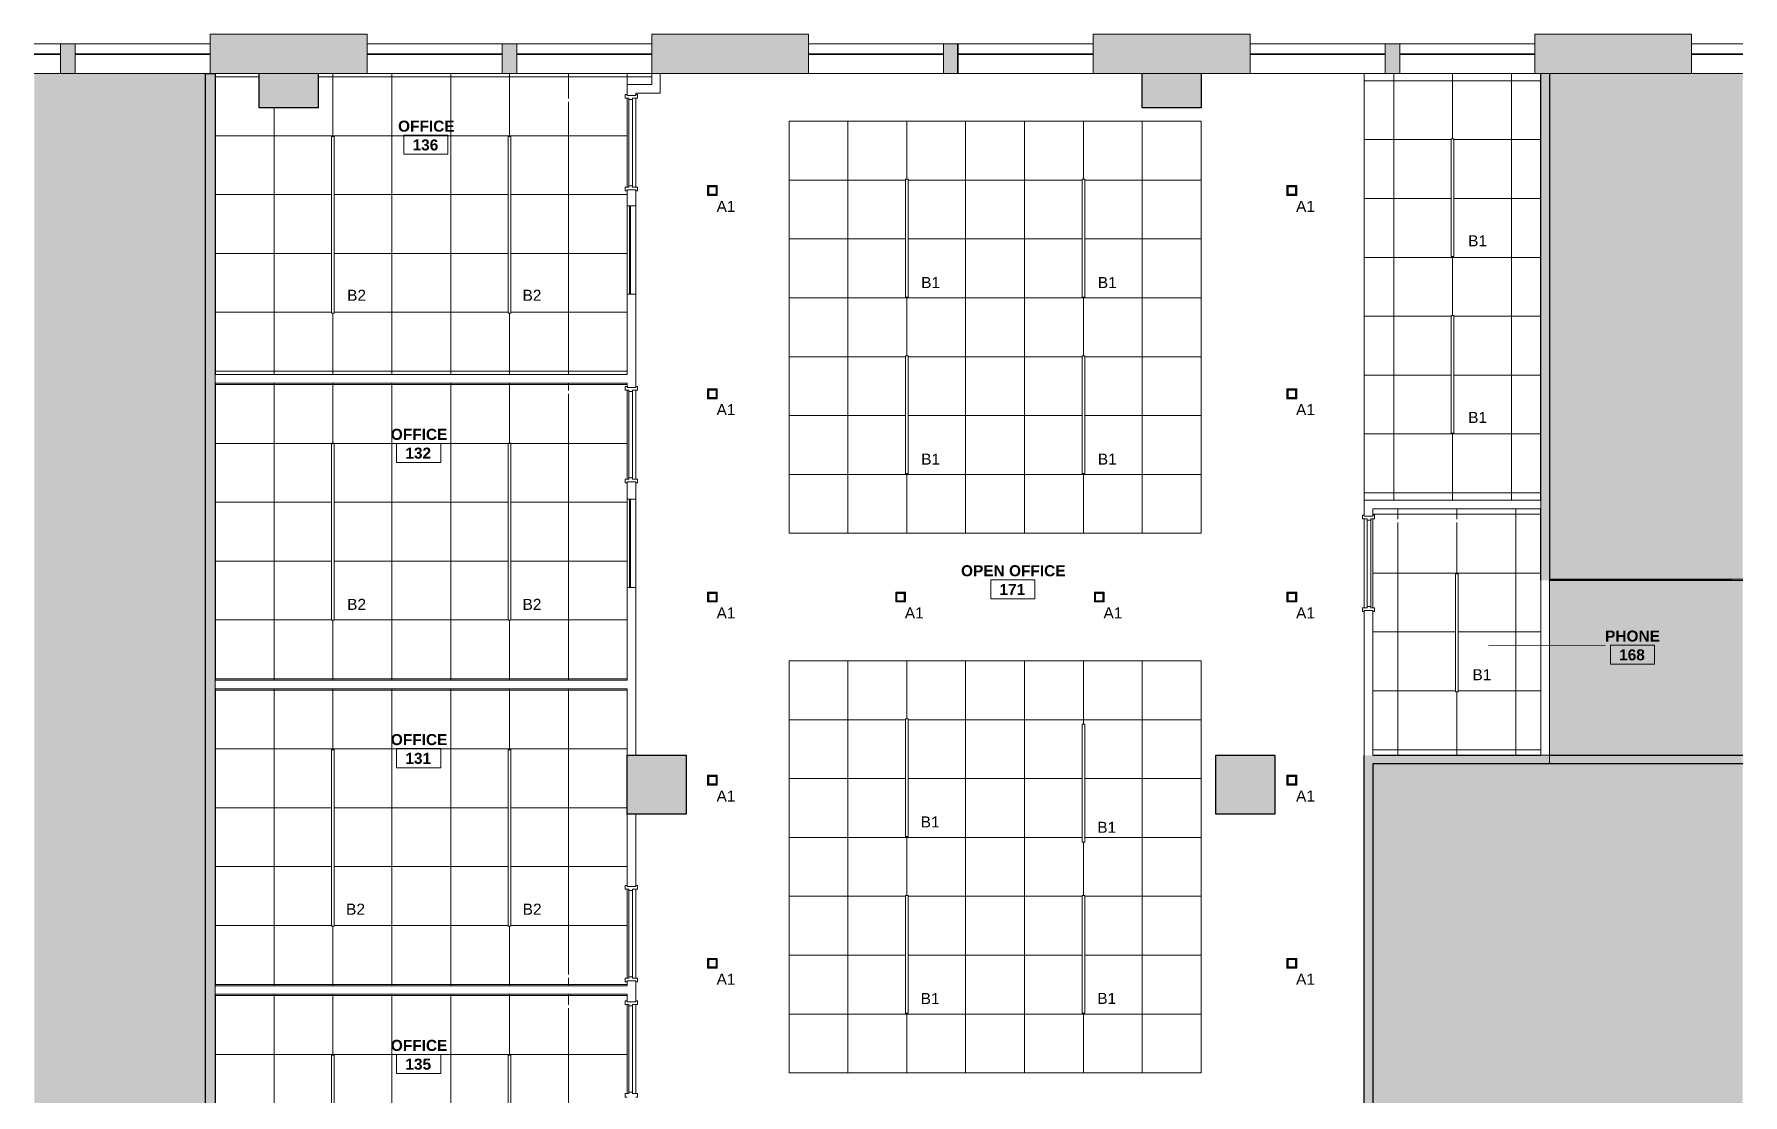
# Model space of a CAD drawing. Header units: inches. Extents: x 587 to 1284, y 1170 to 2052.
# Drawn here: x 587 to 1284, y 1619 to 2052 of the extents above; entities that cross this region are included whole.
import ezdxf

# ---------------------------------------------------------------- set-up
doc = ezdxf.new("R2010")
doc.units = ezdxf.units.IN
doc.header["$MEASUREMENT"] = 0
for name, color, linetype, lineweight in [('A-AREA-IDEN', 2, 'Continuous', 9), ('A-CLNG', 13, 'Continuous', 18), ('A-CLNG-PATT', 13, 'Continuous', 18), ('A-DETL', 90, 'Continuous', 9), ('A-DETL-GENF', 92, 'Continuous', 9), ('A-DOOR', 31, 'Continuous', 18), ('A-GLAZ', 151, 'Continuous', 18), ('A-WALL', 113, 'Continuous', 18), ('A-WALL-PATT', 111, 'Continuous', 18), ('CORE', 7, 'Continuous', 9), ('CORRIDOR', 7, 'Continuous', 9), ('E-LITE-EQPM', 33, 'Continuous', 9), ('E-LITE-EQPM-IDEN', 33, 'Continuous', 9), ('I-WALL', 2, 'Continuous', 18), ('S-COLS', 52, 'Continuous', 18), ('Victor Bldg - 7th Floor_LINK_dwg', 8, 'Continuous', 9), ('WINDOWS', 7, 'Continuous', 9)]:
    doc.layers.add(name, color=color, linetype=linetype, lineweight=lineweight)
doc.styles.add('Arial', font='arial.ttf', dxfattribs={"height": 4.5})
doc.styles.add('Swis721 Lt BT_B', font='', dxfattribs={"height": 4.5})
doc.styles.get('Swis721 Lt BT_B').set_extended_font_data('Swis721 Lt BT', bold=True)

# ---------------------------------------------------------------- blocks, each defined once
blk = doc.blocks.new('Concrete-Rectangular-Column - 24_ x 24_-6972613-REFLECTED CEILING PLAN')
at = {"layer": 'S-COLS', "lineweight": 9}
blk.add_hatch(color=7, dxfattribs=at).paths.add_polyline_path([(-12, -12), (12, -12), (12, 2), (-12, 2), (-12, -11.45)], flags=0)
at = {"layer": 'S-COLS', "color": 8, "lineweight": 30}
for p, q in [((-12, -12), (-12, 2)), ((12, 2), (12, -12)), ((12, -12), (-12, -12))]:
    blk.add_line(p, q, dxfattribs=at)
blk = doc.blocks.new('Concrete-Rectangular-Column - 24_ x 24_-V1-REFLECTED CEILING PLAN')
at = {"layer": 'S-COLS', "lineweight": 9}
blk.add_hatch(color=7, dxfattribs=at).paths.add_polyline_path([(-8.5, -12), (12, -12), (12, 12), (-12, 12), (-12, -12)], flags=0)
at = {"layer": 'S-COLS', "color": 8, "lineweight": 30}
for p, q in [((-12, 12), (12, 12)), ((-12, -12), (-12, 12)), ((12, 12), (12, -12)), ((12, -12), (-12, -12))]:
    blk.add_line(p, q, dxfattribs=at)
blk = doc.blocks.new('Victor Bldg - 7th Floor_LINK_dwg_AH13F-7747248-REFLECTED CEILING PLAN')
at = {"layer": 'CORE'}
for p, q in [((1118.42, 1209.86), (1118.42, 1203.17)), ((1119.29, 1210.31), (1118.72, 1210.31)), ((1119.59, 1203.17), (1119.59, 1209.86)), ((1118.72, 1202.72), (1119.29, 1202.72))]:
    blk.add_line(p, q, dxfattribs=at)
for centre in [(1116.88, 1210.53), (1121.08, 1210.53)]:
    blk.add_ellipse(centre, major_axis=(0, 1.17), ratio=0.666667, dxfattribs=at)
for centre, start_param, end_param in [((1118.72, 1209.86), 0, 1.570796), ((1119.29, 1209.86), 4.712389, 6.283185), ((1118.72, 1203.17), 1.570796, 3.141593), ((1119.29, 1203.17), 3.141593, 4.712389)]:
    blk.add_ellipse(centre, major_axis=(0, 0.45), ratio=0.666667, start_param=start_param, end_param=end_param, dxfattribs=at)
blk = doc.blocks.new('Victor Bldg - 7th Floor_LINK_dwg_AH13F-7747249-REFLECTED CEILING PLAN')
at = {"layer": 'CORE'}
for p, q in [((1145.42, 1209.86), (1145.42, 1203.17)), ((1146.29, 1210.31), (1145.72, 1210.31)), ((1146.59, 1203.17), (1146.59, 1209.86)), ((1145.72, 1202.72), (1146.29, 1202.72))]:
    blk.add_line(p, q, dxfattribs=at)
for centre in [(1143.88, 1210.53), (1148.08, 1210.53)]:
    blk.add_ellipse(centre, major_axis=(0, 1.17), ratio=0.666667, dxfattribs=at)
for centre, start_param, end_param in [((1145.72, 1209.86), 0, 1.570796), ((1146.29, 1209.86), 4.712389, 6.283185), ((1145.72, 1203.17), 1.570796, 3.141593), ((1146.29, 1203.17), 3.141593, 4.712389)]:
    blk.add_ellipse(centre, major_axis=(0, 0.45), ratio=0.666667, start_param=start_param, end_param=end_param, dxfattribs=at)
blk = doc.blocks.new('Victor Bldg - 7th Floor_LINK_dwg_AH13F-7747250-REFLECTED CEILING PLAN')
at = {"layer": 'CORE'}
for p, q in [((1172.42, 1209.86), (1172.42, 1203.17)), ((1173.29, 1210.31), (1172.72, 1210.31)), ((1173.59, 1203.17), (1173.59, 1209.86)), ((1172.72, 1202.72), (1173.29, 1202.72))]:
    blk.add_line(p, q, dxfattribs=at)
for centre in [(1170.88, 1210.53), (1175.08, 1210.53)]:
    blk.add_ellipse(centre, major_axis=(0, 1.17), ratio=0.666667, dxfattribs=at)
for centre, start_param, end_param in [((1172.72, 1209.86), 0, 1.570796), ((1173.29, 1209.86), 4.712389, 6.283185), ((1172.72, 1203.17), 1.570796, 3.141593), ((1173.29, 1203.17), 3.141593, 4.712389)]:
    blk.add_ellipse(centre, major_axis=(0, 0.45), ratio=0.666667, start_param=start_param, end_param=end_param, dxfattribs=at)
blk = doc.blocks.new('Victor Bldg - 7th Floor_LINK_dwg_AH13F-7747251-REFLECTED CEILING PLAN')
at = {"layer": 'CORE'}
for p, q in [((1226.42, 1209.86), (1226.42, 1203.17)), ((1227.29, 1210.31), (1226.72, 1210.31)), ((1227.59, 1203.17), (1227.59, 1209.86)), ((1226.72, 1202.72), (1227.29, 1202.72))]:
    blk.add_line(p, q, dxfattribs=at)
for centre in [(1224.88, 1210.53), (1229.08, 1210.53)]:
    blk.add_ellipse(centre, major_axis=(0, 1.17), ratio=0.666667, dxfattribs=at)
for centre, start_param, end_param in [((1226.72, 1209.86), 0, 1.570796), ((1227.29, 1209.86), 4.712389, 6.283185), ((1226.72, 1203.17), 1.570796, 3.141593), ((1227.29, 1203.17), 3.141593, 4.712389)]:
    blk.add_ellipse(centre, major_axis=(0, 0.45), ratio=0.666667, start_param=start_param, end_param=end_param, dxfattribs=at)
blk = doc.blocks.new('Victor Bldg - 7th Floor_LINK_dwg_AH13F-7747252-REFLECTED CEILING PLAN')
at = {"layer": 'CORE'}
for p, q in [((1199.42, 1209.86), (1199.42, 1203.17)), ((1200.29, 1210.31), (1199.72, 1210.31)), ((1200.59, 1203.17), (1200.59, 1209.86)), ((1199.72, 1202.72), (1200.29, 1202.72))]:
    blk.add_line(p, q, dxfattribs=at)
for centre in [(1197.88, 1210.53), (1202.08, 1210.53)]:
    blk.add_ellipse(centre, major_axis=(0, 1.17), ratio=0.666667, dxfattribs=at)
for centre, start_param, end_param in [((1199.72, 1209.86), 0, 1.570796), ((1200.29, 1209.86), 4.712389, 6.283185), ((1199.72, 1203.17), 1.570796, 3.141593), ((1200.29, 1203.17), 3.141593, 4.712389)]:
    blk.add_ellipse(centre, major_axis=(0, 0.45), ratio=0.666667, start_param=start_param, end_param=end_param, dxfattribs=at)
blk = doc.blocks.new('Victor Bldg - 7th Floor_LINK_dwg-6972240-REFLECTED CEILING PLAN')
at = {"layer": 'CORE'}
for p, q in [((1098, 1223.5), (1042, 1234.5)), ((1098, 1234.5), (1042, 1223.5)), ((1283.87, 1218.1), (1248, 1234.5)), ((1098, 1223.5), (1098, 1232)), ((1244.37, 1219.75), (1244.37, 1232)), ((1248, 1232), (1248, 1216)), ((1243, 1215.75), (1103, 1215.75)), ((1283.87, 1218.87), (1248.12, 1202.5)), ((1111.92, 1209.47), (1113.76, 1206.79)), ((1112.18, 1209.63), (1114.03, 1206.95)), ((1138.92, 1209.47), (1140.76, 1206.79)), ((1139.18, 1209.63), (1141.03, 1206.95)), ((1165.92, 1209.47), (1167.76, 1206.79)), ((1166.18, 1209.63), (1168.03, 1206.95)), ((1192.92, 1209.47), (1194.76, 1206.79)), ((1193.18, 1209.63), (1195.03, 1206.95)), ((1219.92, 1209.47), (1221.76, 1206.79)), ((1220.18, 1209.63), (1222.03, 1206.95)), ((1098, 1203.75), (1042, 1203.75)), ((1248, 1198.69), (1264.62, 1198.69)), ((1243, 1191.75), (1103, 1191.75))]:
    blk.add_line(p, q, dxfattribs=at)
at = {"layer": 'CORE', "flags": 128}
for points in [[(1101.63, 1219.75), (1244.37, 1219.75), (1101.63, 1232)], [(1244.37, 1232), (1101.63, 1219.75), (1101.63, 1232)], [(1097, 1203.75), (1097, 1214.75), (1043, 1214.75), (1043, 1203.75)], [(1104, 1191.75), (1104, 1214.25), (1242, 1214.25), (1242, 1191.75)], [(1247.31, 1191.47), (1247.31, 1191.19), (1265.31, 1191.19), (1265.31, 1191.47)], [(1042, 1189.69), (1042.56, 1189.69), (1042.56, 1173.07), (1042, 1173.07)]]:
    blk.add_lwpolyline(points, dxfattribs=at)
blk.add_lwpolyline([(1109, 1184.75), (1125, 1184.75), (1125, 1200.75), (1109, 1200.75)], close=True, dxfattribs=at)
at = {"layer": 'CORE'}
for centre in [(1112.05, 1209.55), (1139.05, 1209.55), (1166.05, 1209.55), (1193.05, 1209.55), (1220.05, 1209.55)]:
    blk.add_circle(centre, 0.667, dxfattribs=at)
for centre, radius, start, end in [((1116.3, 1202.72), 5.8, 153.29881, 180), ((1117.61, 1202.07), 7.26, 129.47246, 153.29881), ((1112.05, 1209.55), 0.167, 11.68289, 236.84227), ((1118.45, 1201.04), 8.59, 108.83538, 129.47246), ((1113.9, 1206.86), 0.167, 192.19142, 57.3508), ((1119, 1199.43), 10.29, 90, 108.83538), ((1119, 1199.43), 10.29, 71.16462, 90), ((1119.55, 1201.04), 8.59, 50.52754, 71.16462), ((1120.39, 1202.07), 7.26, 26.70119, 50.52754), ((1121.7, 1202.72), 5.8, 0, 26.70119), ((1143.3, 1202.72), 5.8, 153.29881, 180), ((1144.61, 1202.07), 7.26, 129.47246, 153.29881), ((1139.05, 1209.55), 0.167, 11.68289, 236.84227), ((1145.45, 1201.04), 8.59, 108.83538, 129.47246), ((1140.9, 1206.86), 0.167, 192.19142, 57.3508), ((1146, 1199.43), 10.29, 90, 108.83538), ((1146, 1199.43), 10.29, 71.16462, 90), ((1146.55, 1201.04), 8.59, 50.52754, 71.16462), ((1147.39, 1202.07), 7.26, 26.70119, 50.52754), ((1148.7, 1202.72), 5.8, 0, 26.70119), ((1170.3, 1202.72), 5.8, 153.29881, 180), ((1171.61, 1202.07), 7.26, 129.47246, 153.29881), ((1166.05, 1209.55), 0.167, 11.68289, 236.84227), ((1172.45, 1201.04), 8.59, 108.83538, 129.47246), ((1167.9, 1206.86), 0.167, 192.19142, 57.3508), ((1173, 1199.43), 10.29, 90, 108.83538), ((1173, 1199.43), 10.29, 71.16462, 90), ((1173.55, 1201.04), 8.59, 50.52754, 71.16462), ((1174.39, 1202.07), 7.26, 26.70119, 50.52754), ((1175.7, 1202.72), 5.8, 0, 26.70119), ((1197.3, 1202.72), 5.8, 153.29881, 180), ((1198.61, 1202.07), 7.26, 129.47246, 153.29881), ((1193.05, 1209.55), 0.167, 11.68289, 236.84227), ((1199.45, 1201.04), 8.59, 108.83538, 129.47246), ((1194.9, 1206.86), 0.167, 192.19142, 57.3508), ((1200, 1199.43), 10.29, 90, 108.83538), ((1200, 1199.43), 10.29, 71.16462, 90), ((1200.55, 1201.04), 8.59, 50.52754, 71.16462), ((1201.39, 1202.07), 7.26, 26.70119, 50.52754), ((1202.7, 1202.72), 5.8, 0, 26.70119), ((1224.3, 1202.72), 5.8, 153.29881, 180), ((1225.61, 1202.07), 7.26, 129.47246, 153.29881), ((1220.05, 1209.55), 0.167, 11.68289, 236.84227), ((1226.45, 1201.04), 8.59, 108.83538, 129.47246), ((1221.9, 1206.86), 0.167, 192.19142, 57.3508), ((1227, 1199.43), 10.29, 90, 108.83538), ((1227, 1199.43), 10.29, 71.16462, 90), ((1227.55, 1201.04), 8.59, 50.52754, 71.16462), ((1228.39, 1202.07), 7.26, 26.70119, 50.52754), ((1229.7, 1202.72), 5.8, 0, 26.70119), ((1116.3, 1202.72), 5.8, 180, 206.70119), ((1117.61, 1203.38), 7.26, 206.70119, 230.52754), ((1120.39, 1203.38), 7.26, 309.47246, 333.29881), ((1121.7, 1202.72), 5.8, 333.29881, 0), ((1143.3, 1202.72), 5.8, 180, 206.70119), ((1144.61, 1203.38), 7.26, 206.70119, 230.52754), ((1147.39, 1203.38), 7.26, 309.47246, 333.29881), ((1148.7, 1202.72), 5.8, 333.29881, 0), ((1170.3, 1202.72), 5.8, 180, 206.70119), ((1171.61, 1203.38), 7.26, 206.70119, 230.52754), ((1174.39, 1203.38), 7.26, 309.47246, 333.29881), ((1175.7, 1202.72), 5.8, 333.29881, 0), ((1197.3, 1202.72), 5.8, 180, 206.70119), ((1198.61, 1203.38), 7.26, 206.70119, 230.52754), ((1201.39, 1203.38), 7.26, 309.47246, 333.29881), ((1202.7, 1202.72), 5.8, 333.29881, 0), ((1224.3, 1202.72), 5.8, 180, 206.70119), ((1225.61, 1203.38), 7.26, 206.70119, 230.52754), ((1228.39, 1203.38), 7.26, 309.47246, 333.29881), ((1229.7, 1202.72), 5.8, 333.29881, 0), ((1118.45, 1204.4), 8.59, 230.52754, 251.16462), ((1119, 1206.02), 10.29, 251.16462, 270), ((1119, 1206.02), 10.29, 270, 288.83538), ((1119.55, 1204.4), 8.59, 288.83538, 309.47246), ((1145.45, 1204.4), 8.59, 230.52754, 251.16462), ((1146, 1206.02), 10.29, 251.16462, 270), ((1146, 1206.02), 10.29, 270, 288.83538), ((1146.55, 1204.4), 8.59, 288.83538, 309.47246), ((1172.45, 1204.4), 8.59, 230.52754, 251.16462), ((1173, 1206.02), 10.29, 251.16462, 270), ((1173, 1206.02), 10.29, 270, 288.83538), ((1173.55, 1204.4), 8.59, 288.83538, 309.47246), ((1199.45, 1204.4), 8.59, 230.52754, 251.16462), ((1200, 1206.02), 10.29, 251.16462, 270), ((1200, 1206.02), 10.29, 270, 288.83538), ((1200.55, 1204.4), 8.59, 288.83538, 309.47246), ((1226.45, 1204.4), 8.59, 230.52754, 251.16462), ((1227, 1206.02), 10.29, 251.16462, 270), ((1227, 1206.02), 10.29, 270, 288.83538), ((1227.55, 1204.4), 8.59, 288.83538, 309.47246)]:
    blk.add_arc(centre, radius, start, end, dxfattribs=at)
at = {"layer": 'CORRIDOR', "flags": 128}
blk.add_lwpolyline([(767.14, 1170.48), (767.14, 1238.77), (767.11, 1238.77)], dxfattribs=at)
at = {"layer": 'WINDOWS'}
for p, q in [((598, 2047.5), (587.24, 2047.5)), ((598, 2043.5), (587.24, 2043.5)), ((598, 2043.25), (587.24, 2043.25)), ((659, 2047.5), (604, 2047.5)), ((659, 2043.5), (604, 2043.5)), ((659, 2043.25), (604, 2043.25)), ((778, 2047.5), (723, 2047.5)), ((778, 2043.5), (723, 2043.5)), ((778, 2043.25), (723, 2043.25)), ((839, 2047.5), (784, 2047.5)), ((839, 2043.5), (784, 2043.5)), ((839, 2043.25), (784, 2043.25)), ((958, 2047.5), (903, 2047.5)), ((958, 2043.5), (903, 2043.5)), ((958, 2043.25), (903, 2043.25)), ((1019, 2047.5), (963.75, 2047.5)), ((1019, 2043.5), (964, 2043.5)), ((1019, 2043.25), (964, 2043.25)), ((1138, 2047.5), (1083, 2047.5)), ((1138, 2043.5), (1083, 2043.5)), ((1138, 2043.25), (1083, 2043.25)), ((1199, 2047.5), (1144, 2047.5)), ((1199, 2043.5), (1144, 2043.5)), ((1199, 2043.25), (1144, 2043.25)), ((1283.87, 2047.5), (1263, 2047.5)), ((1283.87, 2043.5), (1263, 2043.5)), ((1283.87, 2043.25), (1263, 2043.25)), ((598, 2035.5), (587.24, 2035.5)), ((659, 2035.5), (604, 2035.5)), ((778, 2035.5), (723, 2035.5)), ((839, 2035.5), (784, 2035.5)), ((958, 2035.5), (903, 2035.5)), ((1019, 2035.5), (963.75, 2035.5)), ((1138, 2035.5), (1083, 2035.5)), ((1199, 2035.5), (1144, 2035.5)), ((1283.87, 2035.5), (1263, 2035.5))]:
    blk.add_line(p, q, dxfattribs=at)
at = {"layer": 'WINDOWS', "flags": 128}
blk.add_lwpolyline([(963.75, 2047.5), (964, 2047.5), (964, 2035.5), (963.75, 2035.5)], dxfattribs=at)
for name in ['Victor Bldg - 7th Floor_LINK_dwg_AH13F-7747248-REFLECTED CEILING PLAN', 'Victor Bldg - 7th Floor_LINK_dwg_AH13F-7747249-REFLECTED CEILING PLAN', 'Victor Bldg - 7th Floor_LINK_dwg_AH13F-7747250-REFLECTED CEILING PLAN', 'Victor Bldg - 7th Floor_LINK_dwg_AH13F-7747252-REFLECTED CEILING PLAN', 'Victor Bldg - 7th Floor_LINK_dwg_AH13F-7747251-REFLECTED CEILING PLAN']:
    blk.add_blockref(name, (0, 0))
blk = doc.blocks.new('Door - Single - Solid Door-7467061-REFLECTED CEILING PLAN')
at = {"layer": 'A-DOOR', "lineweight": 9}
for p, q in [((-14.13, 2.41), (-15.63, 2.41)), ((-15.63, 2.41), (-15.63, 1.66)), ((-14.13, 0.41), (-14.13, 2.41)), ((-13.63, 0.41), (-14.13, 0.41)), ((-13.63, 0.41), (21.62, 0.41)), ((-13.63, -1.09), (-13.63, 0.41)), ((21.62, 0.41), (21.62, -1.09)), ((22.12, 0.41), (21.62, 0.41)), ((22.12, 2.41), (22.12, 0.41)), ((23.62, 2.41), (22.12, 2.41)), ((23.62, 1.66), (23.62, 2.41)), ((-15.63, -1.84), (-15.63, -2.59)), ((-15.63, -2.59), (-14.13, -2.59)), ((-14.13, -1.09), (-13.63, -1.09)), ((-14.13, -2.59), (-14.13, -1.09)), ((-13.63, -1.09), (21.62, -1.09)), ((21.62, -1.09), (22.12, -1.09)), ((22.12, -1.09), (22.12, -2.59)), ((22.12, -2.59), (23.62, -2.59)), ((23.62, -2.59), (23.62, -1.84))]:
    blk.add_line(p, q, dxfattribs=at)
blk = doc.blocks.new('Door - Single - Solid Door-7467063-REFLECTED CEILING PLAN')
at = {"layer": 'A-DOOR', "lineweight": 9}
for p, q in [((-15.63, 1.84), (-15.63, 2.59)), ((-15.63, 2.59), (-14.13, 2.59)), ((-14.13, 2.59), (-14.13, 1.09)), ((-14.13, 1.09), (-13.63, 1.09)), ((-13.63, 1.09), (21.62, 1.09)), ((-13.63, 1.09), (-13.63, -0.41)), ((21.62, -0.41), (21.62, 1.09)), ((21.62, 1.09), (22.12, 1.09)), ((22.12, 1.09), (22.12, 2.59)), ((22.12, 2.59), (23.62, 2.59)), ((23.62, 2.59), (23.62, 1.84)), ((-15.63, -2.41), (-15.63, -1.66)), ((-14.13, -2.41), (-15.63, -2.41)), ((-13.63, -0.41), (-14.13, -0.41)), ((-14.13, -0.41), (-14.13, -2.41)), ((-13.63, -0.41), (21.62, -0.41)), ((22.12, -0.41), (21.62, -0.41)), ((22.12, -2.41), (22.12, -0.41)), ((23.62, -2.41), (22.12, -2.41)), ((23.62, -1.66), (23.62, -2.41))]:
    blk.add_line(p, q, dxfattribs=at)
blk = doc.blocks.new('Frameless opening with glazing - 36_ x 84_-7445832-REFLECTED CEILING PLAN')
at = {"layer": 'A-GLAZ', "lineweight": 40}
blk.add_line((-19.5, -0.625), (16.5, -0.625), dxfattribs=at)
blk = doc.blocks.new('L-PENDANT_FOCAL POINT 3_5 CYLINDER - L-PENDANT_FOCAL POINT 3_5 CYLINDER-7769661-REFLECTED CEILING PLAN')
at = {"layer": 'E-LITE-EQPM'}
for p, q in [((-2.02, -1.99), (-2.02, 2.01)), ((-2.02, 2.01), (1.98, 2.01)), ((1.74, 1.77), (-1.76, 1.77)), ((-1.76, 1.77), (-1.76, -1.73)), ((1.48, 1.52), (-1.51, 1.52)), ((-1.51, 1.52), (-1.51, -1.49)), ((1.48, -1.49), (1.48, 1.52)), ((1.74, -1.73), (1.74, 1.77)), ((1.98, 2.01), (1.98, -1.99)), ((1.98, -1.99), (-2.02, -1.99)), ((-1.76, -1.73), (1.74, -1.73)), ((-1.51, -1.49), (1.48, -1.49))]:
    blk.add_line(p, q, dxfattribs=at)
blk = doc.blocks.new('Lighting fixture TBLS-HX-4-15-B-U-W - TBLS-HX-4-24 - 6_-7647319-REFLECTED CEILING PLAN')
at = {"layer": 'E-LITE-EQPM'}
for p, q in [((-0.5375, 23.675), (0.5375, 23.675)), ((-0.5375, 23.675), (-0.5375, -48.325)), ((-0.46875, 23.753125), (0.46875, 23.753125)), ((-0.46875, 23.753125), (-0.46875, 23.675)), ((0.46875, 23.675), (0.46875, 23.753125)), ((0.5375, -48.325), (0.5375, 23.675)), ((0.5375, -48.325), (-0.5375, -48.325))]:
    blk.add_line(p, q, dxfattribs=at)
blk = doc.blocks.new('Lighting fixture TBLS-HX-4-15-B-U-W - TBLS-HX-4-24 - 4_-7660253-REFLECTED CEILING PLAN')
at = {"layer": 'E-LITE-EQPM'}
for p, q in [((-0.5375, 23.675), (0.5375, 23.675)), ((-0.5375, 23.675), (-0.5375, -24.325)), ((-0.46875, 23.753125), (0.46875, 23.753125)), ((-0.46875, 23.753125), (-0.46875, 23.675)), ((0.46875, 23.675), (0.46875, 23.753125)), ((0.5375, -24.325), (0.5375, 23.675)), ((0.5375, -24.325), (-0.5375, -24.325))]:
    blk.add_line(p, q, dxfattribs=at)
blk = doc.blocks.new('Room Tag - Room Name and Number-3379422-REFLECTED CEILING PLAN')
at = {"layer": 'A-AREA-IDEN'}
for p, q in [((-0.188, -0.164), (-0.188, -0.002)), ((-0.188, -0.002), (0.187, -0.002)), ((0.187, -0.002), (-0.188, -0.002)), ((-0.188, -0.002), (-0.188, -0.164)), ((0.187, -0.002), (0.187, -0.164)), ((0.187, -0.164), (0.187, -0.002)), ((0.187, -0.164), (-0.188, -0.164)), ((-0.188, -0.164), (0.187, -0.164))]:
    blk.add_line(p, q, dxfattribs=at)

msp = doc.modelspace()

# ---------------------------------------------------------------- hatches: boundary and pattern name
at = {"layer": 'A-CLNG-PATT'}
h = msp.add_hatch(dxfattribs=at)
h.set_pattern_fill('FP_1', color=256, style=0, pattern_type=2)
h.set_pattern_definition([(0, (733.046, 1962.094), (0, -24), []), (270, (733.046, 1962.094), (-24, -1e-15), [])])
h.paths.add_polyline_path([(661.09, 1912.69), (829, 1912.69), (829, 1987.63), (828.25, 1987.63), (828.25, 1989.13), (829, 1989.13), (829, 2025.38), (828.25, 2025.38), (828.25, 2026.88), (829, 2026.88), (829, 2031), (839, 2031), (839, 2035.5), (703, 2035.5), (703, 2021.5), (679, 2021.5), (679, 2035.5), (661.09, 2035.5), (661.09, 1965.28)], flags=0)
h.paths.add_polyline_path([(709.58, 1937.77), (708.51, 1937.77), (708.51, 2009.77), (709.58, 2009.77), (709.58, 1940.44)], flags=0)
h.paths.add_polyline_path([(781.58, 1937.77), (780.51, 1937.77), (780.51, 2009.77), (781.58, 2009.77), (781.58, 1940.44)], flags=0)
h.paths.add_polyline_path([(828.25, 2023.88), (792.25, 2023.88), (792.25, 2025.25), (828.25, 2025.25)], flags=0)
h = msp.add_hatch(dxfattribs=at)
h.set_pattern_fill('FP_10', color=256, style=0, pattern_type=2)
h.set_pattern_definition([(270, (1165.5, 1936.5), (-24, -1e-15), []), (180, (1165.5, 1936.5), (3e-15, 24), [])])
h.paths.add_polyline_path([(1129.5, 1861.5), (1201.5, 1861.5), (1201.5, 2035.5), (1129.5, 2035.5), (1129.5, 1908.51)], flags=0)
h.paths.add_polyline_path([(1166.04, 1888.83), (1164.96, 1888.83), (1164.96, 1936.83), (1166.04, 1936.83), (1166.04, 1888.99)], flags=0)
h.paths.add_polyline_path([(1166.04, 1960.83), (1164.96, 1960.83), (1164.96, 2008.83), (1166.04, 2008.83), (1166.04, 1961.73)], flags=0)
h = msp.add_hatch(dxfattribs=at)
h.set_pattern_fill('FP_9', color=256, style=0, pattern_type=2)
h.set_pattern_definition([(0, (967, 1968), (0, -24), []), (270, (967, 1968), (-24, -1e-15), [])])
h.paths.add_polyline_path([(1022.63, 1848), (1063, 1848), (1063, 2016), (895, 2016), (895, 1848), (935.56, 1848)], flags=0)
h.paths.add_polyline_path([(942.46, 1872.33), (942.46, 1920.33), (943.54, 1920.33), (943.54, 1872.33)], flags=0)
h.paths.add_polyline_path([(1014.46, 1872.33), (1014.47, 1920.33), (1015.54, 1920.33), (1015.54, 1872.33), (1014.47, 1872.33)], flags=0)
h.paths.add_polyline_path([(1015.54, 1944.33), (1014.46, 1944.33), (1014.47, 1992.33), (1015.54, 1992.33), (1015.54, 1945.76)], flags=0)
h.paths.add_polyline_path([(942.46, 1944.33), (942.46, 1992.33), (943.54, 1992.33), (943.54, 1944.33)], flags=0)
h = msp.add_hatch(dxfattribs=at)
h.set_pattern_fill('FP_2', color=256, style=0, pattern_type=2)
h.set_pattern_definition([(180, (733.046, 1836.656), (3e-15, 24), []), (90, (733.046, 1836.656), (24, -1e-15), [])])
h.paths.add_polyline_path([(661.09, 1788.12), (829, 1788.12), (829, 1868.55), (828.25, 1868.55), (828.25, 1870.05), (829, 1870.05), (829, 1906.3), (828.25, 1906.3), (828.25, 1907.8), (829, 1907.8), (829, 1909.19), (661.09, 1909.19), (661.09, 1851.74)], flags=0)
h.paths.add_polyline_path([(709.58, 1812.61), (708.51, 1812.61), (708.51, 1884.61), (709.58, 1884.61), (709.58, 1812.71)], flags=0)
h.paths.add_polyline_path([(781.58, 1812.61), (780.51, 1812.61), (780.51, 1884.61), (781.58, 1884.61), (781.58, 1812.71)], flags=0)
h.paths.add_polyline_path([(828.25, 1904.8), (792.25, 1904.8), (792.25, 1906.18), (828.25, 1906.18)], flags=0)
h = msp.add_hatch(dxfattribs=at)
h.set_pattern_fill('FP_5', color=256, style=0, pattern_type=2)
h.set_pattern_definition([(270, (1167.25, 1807.75), (-24, -1e-15), []), (180, (1167.25, 1807.75), (3e-15, 24), [])])
h.paths.add_polyline_path([(1133.06, 1757.5), (1201.5, 1757.5), (1201.5, 1858), (1133, 1858), (1133, 1855.38), (1133.75, 1855.38), (1133.75, 1853.88), (1133, 1853.88), (1133, 1817.63), (1133.75, 1817.63), (1133.75, 1816.13), (1133, 1816.13), (1133, 1757.5)], flags=0)
h.paths.add_polyline_path([(1166.86, 1783.43), (1166.71, 1783.43), (1166.71, 1831.43), (1167.79, 1831.43), (1167.79, 1783.43)], flags=0)
h.paths.add_polyline_path([(1153.25, 1852.38), (1133.75, 1852.38), (1133.75, 1853.75), (1169.75, 1853.75), (1169.75, 1852.38)], flags=0)
h = msp.add_hatch(dxfattribs=at)
h.set_pattern_fill('FP_8', color=256, style=0, pattern_type=2)
h.set_pattern_definition([(0, (1015, 1844), (0, -24), []), (270, (1015, 1844), (-24, -1e-15), [])])
h.paths.add_polyline_path([(895, 1628), (1063, 1628), (1063, 1796), (895, 1796), (895, 1738.19)], flags=0)
h.paths.add_polyline_path([(943.54, 1652.32), (942.46, 1652.32), (942.46, 1700.32), (943.54, 1700.32), (943.54, 1653.04)], flags=0)
h.paths.add_polyline_path([(1015.54, 1652.39), (1014.46, 1652.39), (1014.47, 1700.39), (1015.54, 1700.39), (1015.54, 1653.04)], flags=0)
h.paths.add_polyline_path([(1015.54, 1722.14), (1014.46, 1722.14), (1014.47, 1770.14), (1015.54, 1770.13), (1015.54, 1722.23)], flags=0)
h.paths.add_polyline_path([(943.54, 1724.32), (942.46, 1724.32), (942.46, 1772.32), (943.54, 1772.32), (943.54, 1725.78)], flags=0)
h = msp.add_hatch(dxfattribs=at)
h.set_pattern_fill('FP_3', color=256, style=0, pattern_type=2)
h.set_pattern_definition([(180, (733.046, 1712.094), (3e-15, 24), []), (90, (733.046, 1712.094), (24, -1e-15), [])])
h.paths.add_polyline_path([(661.09, 1663.56), (829, 1663.56), (829, 1665.13), (828.25, 1665.13), (828.25, 1666.63), (829, 1666.63), (829, 1702.88), (828.25, 1702.88), (828.25, 1704.38), (829, 1704.38), (829, 1784.62), (661.09, 1784.62), (661.09, 1738.19)], flags=0)
h.paths.add_polyline_path([(804.94, 1666.75), (792.25, 1666.75), (792.25, 1668.13), (828.25, 1668.13), (828.25, 1666.75)], flags=0)
h.paths.add_polyline_path([(781.58, 1687.77), (780.51, 1687.77), (780.51, 1759.77), (781.58, 1759.77), (781.58, 1688.52)], flags=0)
h.paths.add_polyline_path([(708.51, 1687.77), (708.51, 1759.77), (709.58, 1759.77), (709.58, 1687.77)], flags=0)
h = msp.add_hatch(dxfattribs=at)
h.set_pattern_fill('FP_4', color=256, style=0, pattern_type=2)
h.set_pattern_definition([(180, (733.046, 1587.53), (3e-15, 24), []), (90, (733.046, 1587.53), (24, -1e-15), [])])
h.paths.add_polyline_path([(661.09, 1539), (829, 1539), (829, 1618.13), (828.25, 1618.13), (828.25, 1619.63), (829, 1619.63), (829, 1655.88), (828.25, 1655.88), (828.25, 1657.38), (829, 1657.38), (829, 1660.06), (661.09, 1660.06), (661.09, 1624.65)], flags=0)
h.paths.add_polyline_path([(708.51, 1563.21), (708.51, 1635.21), (709.58, 1635.21), (709.58, 1563.21)], flags=0)
h.paths.add_polyline_path([(781.58, 1563.21), (780.51, 1563.21), (780.51, 1635.21), (781.58, 1635.21), (781.58, 1564.33)], flags=0)
h.paths.add_polyline_path([(828.25, 1654.38), (792.25, 1654.38), (792.25, 1655.75), (828.25, 1655.75)], flags=0)
at = {"layer": 'A-DETL-GENF'}
h = msp.add_hatch(color=7, dxfattribs=at)
h.paths.add_polyline_path([(1083, 2035.5), (1083, 2051.5), (1019, 2051.5), (1019, 2035.5), (1063, 2035.5)], flags=0)
h.paths.add_polyline_path([(1201.5, 2035.5), (1263, 2035.5), (1263, 2051.5), (1199, 2051.5), (1199, 2035.5)], flags=0)
h.paths.add_polyline_path([(1138, 2035.5), (1144, 2035.5), (1144, 2047.5), (1138, 2047.5), (1138, 2037.99)], flags=0)
h.paths.add_polyline_path([(840.16, 2035.5), (903, 2035.5), (903, 2051.5), (839, 2051.5), (839, 2035.5)], flags=0)
h.paths.add_polyline_path([(598, 2035.5), (604, 2035.5), (604, 2047.5), (598, 2047.5)], flags=0)
h.paths.add_polyline_path([(958, 2035.5), (963.75, 2035.5), (963.75, 2047.5), (958, 2047.5)], flags=0)
h.paths.add_polyline_path([(784, 2035.5), (784, 2047.5), (778, 2047.5), (778, 2035.5)], flags=0)
h.paths.add_polyline_path([(659, 2035.5), (723, 2035.5), (723, 2051.5), (659, 2051.5), (659, 2035.52)], flags=0)
h = msp.add_hatch(color=9, dxfattribs=at)
h.paths.add_polyline_path([(687.3, 1170.48), (762.11, 1170.48), (762.11, 1234.9), (657.09, 1234.9), (657.09, 1243.27), (656.34, 1243.27), (656.34, 1244.77), (657.09, 1244.77), (657.07, 1281.02), (656.34, 1281.02), (656.34, 1282.52), (657.09, 1282.52), (657.09, 2035.5), (587.24, 2035.5), (587.24, 1170.48), (670.23, 1170.48)], flags=0)
h.paths.add_polyline_path([(1210.82, 1305.78), (1283.87, 1305.78), (1283.87, 1348.53), (1238.5, 1348.53), (1238.5, 1352.53), (1283.87, 1352.53), (1283.87, 1754), (1133, 1754), (1133, 1352.53), (1200, 1352.53), (1200, 1348.53), (1133, 1348.53), (1133, 1305.78), (1201.13, 1305.78)], flags=0)
h.paths.add_polyline_path([(1279, 1757.5), (1283.87, 1757.5), (1283.87, 2035.5), (1205, 2035.5), (1205, 1829.31), (1279, 1829.31), (1279, 1828.81), (1205, 1828.81), (1205, 1757.5)], flags=0)
at = {"layer": 'A-WALL-PATT', "lineweight": 9}
h = msp.add_hatch(color=7, dxfattribs=at)
h.paths.add_polyline_path([(661.09, 1234.9), (661.09, 1243.65), (657.09, 1243.65), (657.09, 1234.9), (660.87, 1234.9)], flags=0)
h.paths.add_polyline_path([(657.09, 1282.15), (661.09, 1282.15), (661.09, 2035.43), (657.09, 2035.43), (657.09, 1284.02)], flags=0)
for points in [[(1201.5, 1828.83), (1205, 1828.83), (1205, 2035.5), (1201.5, 2035.5), (1201.5, 1829.31)], [(1205.06, 1828.81), (1279, 1828.83), (1279, 1829.31), (1205, 1829.31), (1205, 1828.81)], [(1129.5, 1305.78), (1133, 1305.78), (1133, 1757.5), (1129.5, 1757.5), (1129.5, 1342.91)], [(1201.5, 1754), (1201.5, 1757.5), (1133, 1757.5), (1133, 1754), (1196.79, 1754)], [(1283.87, 1754), (1283.87, 1757.5), (1201.5, 1757.5), (1201.5, 1754)]]:
    msp.add_hatch(color=7, dxfattribs=at).paths.add_polyline_path(points, flags=0)

# ---------------------------------------------------------------- linework, layer by layer
at = {"layer": 'A-AREA-IDEN'}
msp.add_line((1180.13, 1802.14), (1227.71, 1802.31), dxfattribs=at)
at = {"layer": 'A-CLNG'}
for p, q in [((661.09, 2035.43), (661.09, 2035.5)), ((723, 2035.5), (778, 2035.5)), ((784, 2035.5), (839, 2035.5)), ((958, 2035.5), (903, 2035.5)), ((1019, 2035.5), (963.75, 2035.5)), ((1138, 2035.5), (1083, 2035.5)), ((1129.5, 1861.5), (1129.5, 2035.5)), ((1144, 2035.5), (1199, 2035.5)), ((829, 2025.38), (829, 1989.13)), ((832.5, 2025.38), (832.5, 1989.13)), ((895, 1848), (895, 2016)), ((895, 2016), (1063, 2016)), ((1063, 2016), (1063, 1848)), ((829, 1906.3), (829, 1870.05)), ((832.5, 1906.3), (832.5, 1870.05)), ((1129.5, 1817.63), (1129.5, 1853.88)), ((1133, 1817.63), (1133, 1853.88)), ((1063, 1848), (895, 1848)), ((895, 1628), (895, 1796)), ((895, 1796), (1063, 1796)), ((1063, 1796), (1063, 1628)), ((829, 1702.88), (829, 1666.63)), ((832.5, 1702.88), (832.5, 1666.63)), ((829, 1655.88), (829, 1619.63)), ((832.5, 1655.88), (832.5, 1619.63)), ((1063, 1628), (895, 1628))]:
    msp.add_line(p, q, dxfattribs=at)
at = {"layer": 'A-DETL'}
for p, q in [((723, 2051.5), (659, 2051.5)), ((659, 2051.5), (659, 2035.5)), ((723, 2035.5), (723, 2051.5)), ((903, 2051.5), (839, 2051.5)), ((839, 2051.5), (839, 2035.5)), ((903, 2035.5), (903, 2051.5)), ((1083, 2051.5), (1019, 2051.5)), ((1019, 2051.5), (1019, 2035.5)), ((1083, 2035.5), (1083, 2051.5)), ((1263, 2051.5), (1199, 2051.5)), ((1199, 2051.5), (1199, 2035.5)), ((1263, 2035.5), (1263, 2051.5)), ((604, 2047.5), (598, 2047.5)), ((598, 2047.5), (598, 2035.5)), ((604, 2035.5), (604, 2047.5)), ((784, 2047.5), (778, 2047.5)), ((778, 2047.5), (778, 2035.5)), ((784, 2035.5), (784, 2047.5)), ((963.75, 2047.5), (958, 2047.5)), ((958, 2047.5), (958, 2035.5)), ((963.75, 2035.5), (963.75, 2047.5)), ((1144, 2047.5), (1138, 2047.5)), ((1138, 2047.5), (1138, 2035.5)), ((1144, 2035.5), (1144, 2047.5)), ((598, 2035.5), (587.24, 2035.5)), ((598, 2035.5), (604, 2035.5)), ((657.09, 2035.5), (604, 2035.5)), ((657.09, 1234.9), (657.09, 2035.5)), ((659, 2035.5), (723, 2035.5)), ((778, 2035.5), (784, 2035.5)), ((839, 2035.5), (903, 2035.5)), ((958, 2035.5), (963.75, 2035.5)), ((1019, 2035.5), (1083, 2035.5)), ((1138, 2035.5), (1144, 2035.5)), ((1199, 2035.5), (1263, 2035.5)), ((1205, 2035.5), (1205, 1754)), ((1283.87, 2035.5), (1263, 2035.5)), ((1205, 1754), (1133, 1754)), ((1133, 1754), (1133, 1305.78))]:
    msp.add_line(p, q, dxfattribs=at)
at = {"layer": 'A-WALL', "color": 8, "lineweight": 30}
for p, q in [((657.09, 1282.15), (657.09, 2035.43)), ((657.09, 2035.43), (661.09, 2035.43)), ((661.09, 2035.43), (661.09, 1912.69)), ((661.09, 1909.19), (661.09, 1788.12)), ((661.09, 1784.62), (661.09, 1663.56)), ((661.09, 1660.06), (661.09, 1539))]:
    msp.add_line(p, q, dxfattribs=at)
at = {"layer": 'A-WALL'}
for p, q in [((661.09, 1909.19), (661.09, 1912.69)), ((1201.5, 1861.5), (1201.5, 1858)), ((1205, 1828.83), (1205, 1828.81)), ((661.09, 1784.62), (661.09, 1788.12)), ((1205, 1757.5), (1201.5, 1757.5)), ((661.09, 1660.06), (661.09, 1663.56))]:
    msp.add_line(p, q, dxfattribs=at)
at = {"layer": 'I-WALL'}
for p, q in [((839, 2031), (839, 2035.5)), ((842.5, 2035.5), (842.5, 2027.5)), ((829, 2026.5), (829, 2031)), ((829, 2031), (839, 2031)), ((832.5, 2027.5), (832.5, 2026.5)), ((842.5, 2027.5), (832.5, 2027.5)), ((832.5, 2026.5), (829, 2026.5)), ((829, 1981.5), (829, 1988)), ((829, 1988), (832.5, 1988)), ((832.5, 1988), (832.5, 1981.5)), ((832.5, 1981.5), (829, 1981.5)), ((829, 1912.69), (829, 1945.5)), ((829, 1945.5), (832.5, 1945.5)), ((832.5, 1945.5), (832.5, 1907.43)), ((661.09, 1912.69), (829, 1912.69)), ((829, 1909.19), (661.09, 1909.19)), ((829, 1907.43), (829, 1909.19)), ((832.5, 1907.43), (829, 1907.43)), ((829, 1861.93), (829, 1868.93)), ((829, 1868.93), (832.5, 1868.93)), ((832.5, 1868.93), (832.5, 1861.93)), ((832.5, 1861.93), (829, 1861.93)), ((1129.5, 1855), (1129.5, 1861.5)), ((1129.5, 1861.5), (1201.5, 1861.5)), ((1133, 1855), (1129.5, 1855)), ((1133, 1858), (1133, 1855)), ((1201.5, 1858), (1133, 1858)), ((829, 1788.12), (829, 1825.93)), ((829, 1825.93), (832.5, 1825.93)), ((832.5, 1825.93), (832.5, 1757.5)), ((1201.5, 1757.5), (1201.5, 1828.83)), ((1205, 1828.81), (1205, 1757.5)), ((1129.5, 1757.5), (1129.5, 1816.5)), ((1129.5, 1816.5), (1133, 1816.5)), ((1133, 1816.5), (1133, 1757.5)), ((661.09, 1788.12), (829, 1788.12)), ((829, 1784.62), (661.09, 1784.62)), ((829, 1757.5), (829, 1784.62)), ((829, 1704), (829, 1733.5)), ((832.5, 1733.5), (832.5, 1704)), ((832.5, 1704), (829, 1704)), ((829, 1663.56), (829, 1665.5)), ((829, 1665.5), (832.5, 1665.5)), ((832.5, 1665.5), (832.5, 1657)), ((661.09, 1663.56), (829, 1663.56)), ((829, 1660.06), (661.09, 1660.06)), ((829, 1657), (829, 1660.06)), ((832.5, 1657), (829, 1657))]:
    msp.add_line(p, q, dxfattribs=at)
at = {"layer": 'I-WALL', "color": 8, "lineweight": 30}
for p, q in [((1201.5, 1861.5), (1201.5, 2035.5)), ((1205, 2035.5), (1205, 1829.31)), ((1201.5, 1828.83), (1201.5, 1858)), ((1205, 1829.31), (1279, 1829.31)), ((1279, 1828.81), (1205, 1828.81)), ((1279, 1829.31), (1279, 1828.81)), ((1129.5, 1543), (1129.5, 1757.5)), ((1133, 1757.5), (1201.5, 1757.5)), ((1205, 1757.5), (1283.87, 1757.5)), ((1283.87, 1754), (1133, 1754)), ((1133, 1754), (1133, 1547))]:
    msp.add_line(p, q, dxfattribs=at)
at = {"layer": 'I-WALL', "lineweight": 9}
for p, q in [((829, 1981.5), (829, 1945.5)), ((832.5, 1945.5), (832.5, 1981.5)), ((829, 1861.93), (829, 1825.93)), ((832.5, 1825.93), (832.5, 1861.93)), ((1283.87, 1829.31), (1279, 1829.31)), ((1279, 1828.81), (1283.87, 1828.81))]:
    msp.add_line(p, q, dxfattribs=at)

# ---------------------------------------------------------------- block references
at = {"layer": 'A-AREA-IDEN', "xscale": 47.99999999999997, "yscale": 47.99999999999997, "zscale": 47.99999999999997}
for p in [(746.98, 2010.41), (744.03, 1884.76), (986.25, 1829.14), (1238.89, 1802.5), (744.03, 1760.31), (744.03, 1635.63)]:
    msp.add_blockref('Room Tag - Room Name and Number-3379422-REFLECTED CEILING PLAN', p, dxfattribs=at)
at = {"layer": 'A-DOOR'}
for name, p, rotation in [('Door - Single - Solid Door-7467061-REFLECTED CEILING PLAN', (830.84, 2011.24), 269.9999999999999), ('Door - Single - Solid Door-7467061-REFLECTED CEILING PLAN', (830.84, 1892.17), 269.9999999999999), ('Door - Single - Solid Door-7467063-REFLECTED CEILING PLAN', (1131.16, 1839.74), 269.9999999999999), ('Door - Single - Solid Door-7467063-REFLECTED CEILING PLAN', (830.84, 1680.76), 89.99999999999991), ('Door - Single - Solid Door-7467061-REFLECTED CEILING PLAN', (830.84, 1641.74), 269.9999999999999)]:
    msp.add_blockref(name, p, dxfattribs=dict(at, rotation=rotation))
at = {"layer": 'A-GLAZ', "rotation": 269.9999999999999}
for p in [(830.75, 1962), (830.75, 1842.43)]:
    msp.add_blockref('Frameless opening with glazing - 36_ x 84_-7445832-REFLECTED CEILING PLAN', p, dxfattribs=at)
at = {"layer": 'E-LITE-EQPM', "extrusion": (0, 0, -1)}
for name, p in [('Lighting fixture TBLS-HX-4-15-B-U-W - TBLS-HX-4-24 - 6_-7647319-REFLECTED CEILING PLAN', (-709.05, 1986.09)), ('Lighting fixture TBLS-HX-4-15-B-U-W - TBLS-HX-4-24 - 6_-7647319-REFLECTED CEILING PLAN', (-781.05, 1986.09)), ('Lighting fixture TBLS-HX-4-15-B-U-W - TBLS-HX-4-24 - 6_-7647319-REFLECTED CEILING PLAN', (-709.05, 1860.94)), ('Lighting fixture TBLS-HX-4-15-B-U-W - TBLS-HX-4-24 - 6_-7647319-REFLECTED CEILING PLAN', (-781.05, 1860.94)), ('Lighting fixture TBLS-HX-4-15-B-U-W - TBLS-HX-4-24 - 4_-7660253-REFLECTED CEILING PLAN', (-1167.25, 1807.75)), ('Lighting fixture TBLS-HX-4-15-B-U-W - TBLS-HX-4-24 - 6_-7647319-REFLECTED CEILING PLAN', (-709.05, 1736.09)), ('Lighting fixture TBLS-HX-4-15-B-U-W - TBLS-HX-4-24 - 6_-7647319-REFLECTED CEILING PLAN', (-781.05, 1736.09)), ('Lighting fixture TBLS-HX-4-15-B-U-W - TBLS-HX-4-24 - 6_-7647319-REFLECTED CEILING PLAN', (-709.05, 1611.53)), ('Lighting fixture TBLS-HX-4-15-B-U-W - TBLS-HX-4-24 - 6_-7647319-REFLECTED CEILING PLAN', (-781.05, 1611.53))]:
    msp.add_blockref(name, p, dxfattribs=at)
at = {"layer": 'E-LITE-EQPM', "extrusion": (0, 0, -1), "rotation": 180}
for p in [(-1165.5, 1984.5), (-943, 1968), (-1015, 1968), (-1165.5, 1912.5), (-943, 1896), (-1015, 1896), (-943, 1748), (-1015, 1745.81), (-943, 1676), (-1015, 1676.06)]:
    msp.add_blockref('Lighting fixture TBLS-HX-4-15-B-U-W - TBLS-HX-4-24 - 4_-7660253-REFLECTED CEILING PLAN', p, dxfattribs=at)
at = {"layer": 'E-LITE-EQPM'}
for p in [(863.75, 1987.75), (1100, 1987.75), (863.75, 1904.88), (1100, 1904.88), (863.75, 1822), (940.5, 1822), (1021.5, 1822), (1100, 1822), (863.75, 1747.33), (1100, 1747.33), (863.75, 1672.67), (1100, 1672.67)]:
    msp.add_blockref('L-PENDANT_FOCAL POINT 3_5 CYLINDER - L-PENDANT_FOCAL POINT 3_5 CYLINDER-7769661-REFLECTED CEILING PLAN', p, dxfattribs=at)
at = {"layer": 'S-COLS', "lineweight": 9}
for name, p in [('Concrete-Rectangular-Column - 24_ x 24_-6972613-REFLECTED CEILING PLAN', (691, 2033.5)), ('Concrete-Rectangular-Column - 24_ x 24_-6972613-REFLECTED CEILING PLAN', (1051, 2033.5)), ('Concrete-Rectangular-Column - 24_ x 24_-V1-REFLECTED CEILING PLAN', (841, 1745.5)), ('Concrete-Rectangular-Column - 24_ x 24_-V1-REFLECTED CEILING PLAN', (1081, 1745.5))]:
    msp.add_blockref(name, p, dxfattribs=at)
at = {"layer": 'Victor Bldg - 7th Floor_LINK_dwg', "color": 7}
msp.add_blockref('Victor Bldg - 7th Floor_LINK_dwg-6972240-REFLECTED CEILING PLAN', (0, 0), dxfattribs=at)

# ---------------------------------------------------------------- texts
at = {"layer": 'A-AREA-IDEN', "char_height": 4.5, "attachment_point": 1, "style": 'Swis721 Lt BT_B'}
for s, insert, width in [('OFFICE', (735.61, 2016.25), 27.4215), ('136', (741.52, 2008.6), 12.726), ('OFFICE', (732.66, 1890.6), 27.4215), ('132', (738.58, 1882.95), 12.726), ('OPEN OFFICE', (965.13, 1834.98), 51.0555), ('171', (980.79, 1827.33), 12.726), ('PHONE', (1227.71, 1808.34), 26.967), ('168', (1233.43, 1800.69), 12.726), ('OFFICE', (732.66, 1766.15), 27.4215), ('131', (738.58, 1758.5), 12.726), ('OFFICE', (732.66, 1641.47), 27.4215), ('135', (738.58, 1633.82), 12.726)]:
    msp.add_mtext(s, dxfattribs=dict(at, insert=insert, width=width))
at = {"layer": 'E-LITE-EQPM-IDEN', "char_height": 4.5, "width": 9.393, "attachment_point": 1, "style": 'Arial'}
for s, insert in [('A1', (865.47, 1983.55)), ('A1', (1101.72, 1983.55)), ('B1', (1171.89, 1969.5)), ('B1', (948.9, 1952.49)), ('B1', (1020.9, 1952.49)), ('B2', (714.85, 1947.3)), ('B2', (786.36, 1947.3)), ('A1', (865.47, 1900.67)), ('A1', (1101.72, 1900.67)), ('B1', (1171.89, 1897.5)), ('B1', (948.9, 1880.49)), ('B1', (1020.9, 1880.49)), ('B2', (714.85, 1821.28)), ('B2', (786.36, 1821.28)), ('A1', (865.47, 1817.8)), ('A1', (942.22, 1817.8)), ('A1', (1023.22, 1817.8)), ('A1', (1101.72, 1817.8)), ('B1', (1173.64, 1792.59)), ('A1', (865.47, 1743.13)), ('A1', (1101.72, 1743.13)), ('B1', (948.69, 1732.57)), ('B1', (1020.69, 1730.38)), ('B2', (714.42, 1697)), ('B2', (786.42, 1697)), ('A1', (865.47, 1668.46)), ('A1', (1101.72, 1668.46)), ('B1', (948.69, 1660.57)), ('B1', (1020.69, 1660.63))]:
    msp.add_mtext(s, dxfattribs=dict(at, insert=insert))

doc.saveas('drawing.dxf')
